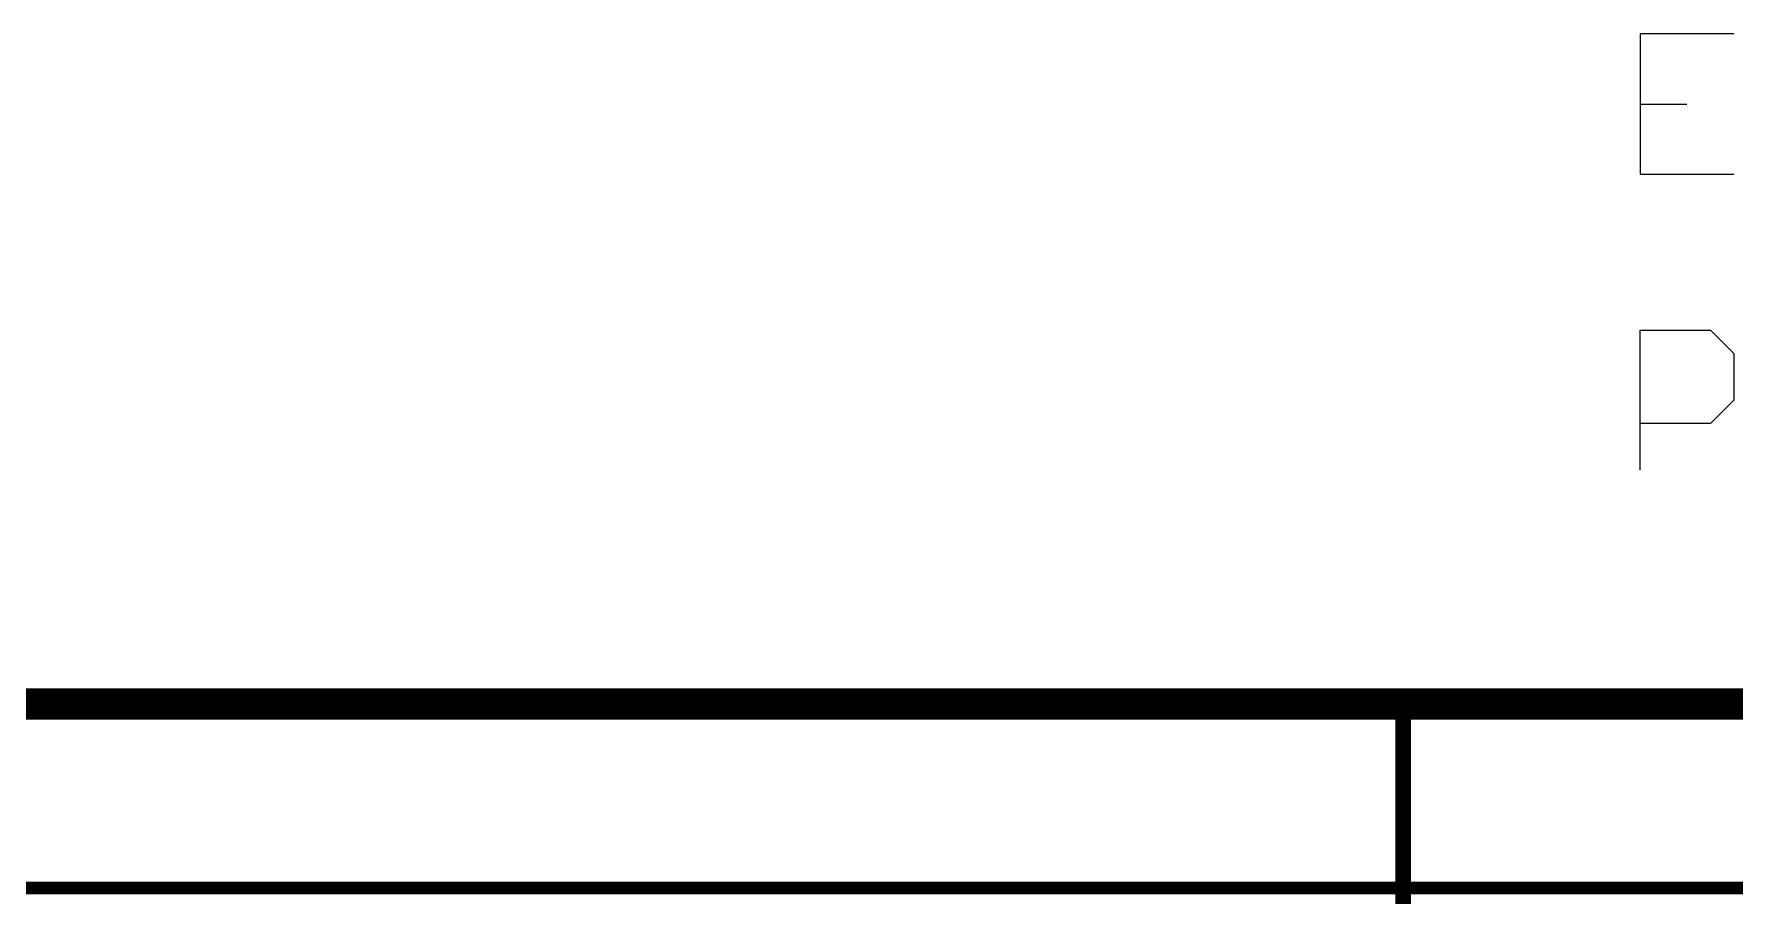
# Model space of a CAD drawing. Header units: millimetres. Extents: x 3.26 to 13.14, y 5.38 to 10.83.
# Drawn here: x 7.069 to 8.16, y 9.814 to 10.367 of the extents above; entities that cross this region are included whole.
import ezdxf

# ---------------------------------------------------------------- set-up
doc = ezdxf.new("R2010")
doc.units = ezdxf.units.MM
doc.header["$MEASUREMENT"] = 0
for name, color, linetype in [('KeepOutLayer', 6, 'Continuous'), ('Mechanical1', 6, 'Continuous'), ('Mechanical4', 56, 'Continuous'), ('TopOverlay', 2, 'Continuous')]:
    doc.layers.add(name, color=color, linetype=linetype)

msp = doc.modelspace()

# ---------------------------------------------------------------- linework, layer by layer
at = {"layer": 'KeepOutLayer', "const_width": 0.008}
msp.add_lwpolyline([(4.24, 9.819), (10.09, 9.819)], dxfattribs=at)
at = {"layer": 'Mechanical1', "const_width": 0.02}
msp.add_lwpolyline([(4, 9.937), (10.299, 9.937)], dxfattribs=at)
at = {"layer": 'Mechanical4'}
for p, q in [((8.159, 10.367), (8.099, 10.367)), ((8.099, 10.367), (8.099, 10.277)), ((8.099, 10.322), (8.129, 10.322)), ((8.099, 10.277), (8.159, 10.277)), ((8.099, 10.087), (8.099, 10.177)), ((8.099, 10.177), (8.144, 10.177)), ((8.144, 10.177), (8.159, 10.162)), ((8.159, 10.162), (8.159, 10.132)), ((8.159, 10.132), (8.144, 10.117)), ((8.144, 10.117), (8.099, 10.117))]:
    msp.add_line(p, q, dxfattribs=at)
at = {"layer": 'TopOverlay', "const_width": 0.01}
msp.add_lwpolyline([(7.947, 6), (7.947, 9.937)], dxfattribs=at)
at = {"layer": 'TopOverlay', "const_width": 0.005}
msp.add_lwpolyline([(7.9445, 9.937, 1), (7.9495, 9.937, 1)], format="xyb", close=True, dxfattribs=at)

doc.saveas('drawing.dxf')
